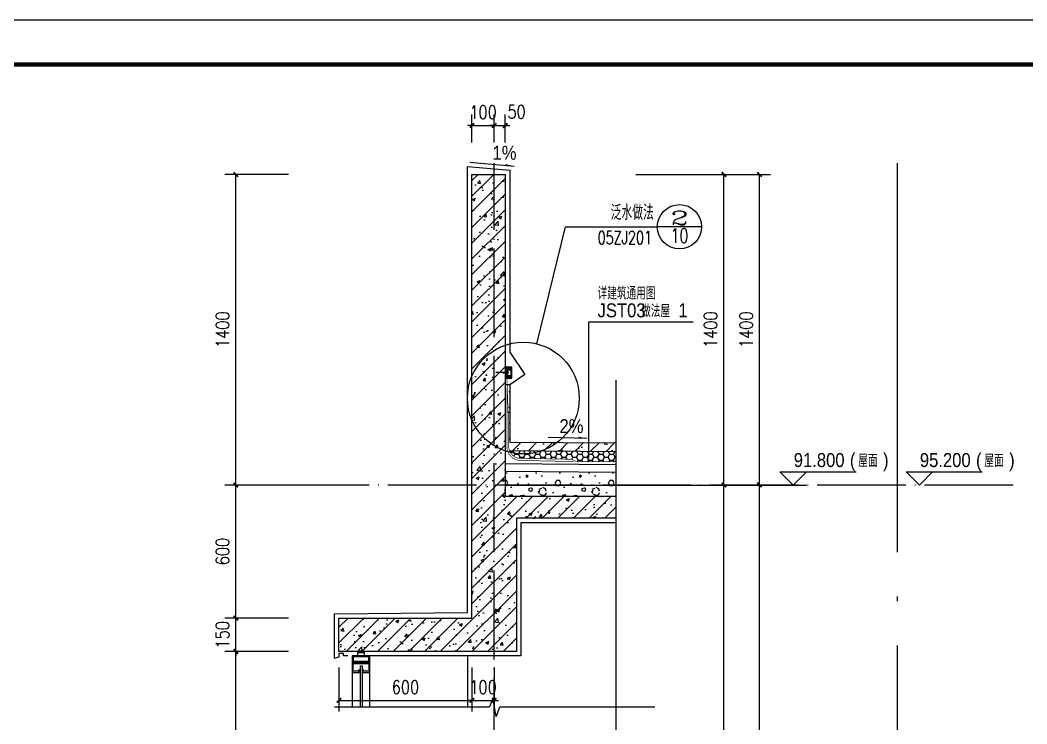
# Model space of a CAD drawing. Extents: x 718358 to 1668613, y -348838 to -159582.
# Drawn here: x 855604 to 860143, y -340130 to -336958 of the extents above; entities that cross this region are included whole.
import ezdxf
from ezdxf.enums import TextEntityAlignment as Align

# ---------------------------------------------------------------- set-up
doc = ezdxf.new("R2010")
doc.units = 0
doc.header["$LTSCALE"] = 1000
doc.linetypes.add('DASH', pattern=[0.35, 0.25, -0.1])
doc.linetypes.add('DOTE', pattern=[2.42, 2, -0.2, 0.02, -0.2])
for name, color, linetype in [('建-可见线', 7, 'Continuous'), ('建-图例填充', 251, 'Continuous'), ('建-图框', 4, 'Continuous'), ('建-墙体', 2, 'Continuous'), ('建-尺寸', 73, 'Continuous'), ('建-引出', 3, 'Continuous'), ('建-标高', 3, 'Continuous'), ('建-符号', 3, 'Continuous'), ('建-索引', 3, 'Continuous'), ('建-轮廓线', 7, 'Continuous'), ('建-轴网', 14, 'DOTE'), ('建-门窗剖', 4, 'Continuous'), ('建-阳台', 5, 'Continuous')]:
    doc.layers.add(name, color=color, linetype=linetype)
doc.styles.add('_TCH_DIM', font='gt单线西文.shx', dxfattribs={"width": 0.8, "bigfont": 'gt单线中文.shx'})
doc.styles.add('_TCH_LABEL', font='COMPLEX', dxfattribs={"bigfont": 'GBCBIG'})
doc.styles.add('DIM_FONT', font='SIMPLEX.shx', dxfattribs={"width": 0.8, "bigfont": 'GBCBIG.shx'})
doc.dimstyles.new('DIMN20', dxfattribs={"dimscale": 0.2, "dimtxt": 300, "dimasz": 100, "dimexe": 250, "dimexo": 300, "dimgap": 150, "dimtad": 1, "dimdec": 0, "dimzin": 0, "dimdsep": 46, "dimtxsty": 'DIM_FONT', "dimblk": 'ARCHTICK', "dimcen": 0.09, "dimdle": 1, "dimclrt": 7, "dimazin": 2, "dimtfac": 1, "dimtdec": 0, "dimtix": 1, "dimtmove": 2, "dimatfit": 3, "dimldrblk": 'ARCHTICK', "dimfxl": 1, "dimtolj": 1, "dimtzin": 0, "dimarcsym": 0})

# ---------------------------------------------------------------- blocks, each defined once
blk = doc.blocks.new('3daf')
at = {"layer": '建-门窗剖'}
for p, q in [((465603.3, 73038.2), (465573.3, 73038.2)), ((465573.3, 73018.2), (465573.3, 73038.2)), ((465603.3, 73018.2), (465603.3, 73038.2)), ((465573.3, 73033.2), (465603.3, 73033.2))]:
    blk.add_line(p, q, dxfattribs=at)
for points in [[(465548.3, 72988.2), (465628.3, 72988.2), (465628.3, 73018.2), (465548.3, 73018.2)], [(465553.3, 72993.2), (465623.3, 72993.2), (465623.3, 73013.2), (465553.3, 73013.2)], [(465553.3, 72948.2), (465553.3, 72983.2), (465623.3, 72983.2), (465623.3, 72948.2), (465600.3, 72948.2), (465600.3, 72953.2), (465595.3, 72953.2), (465595.3, 72943.2), (465628.3, 72943.2), (465628.3, 72988.2), (465548.3, 72988.2), (465548.3, 72943.2), (465581.3, 72943.2), (465581.3, 72953.2), (465576.3, 72953.2), (465576.3, 72948.2)]]:
    blk.add_lwpolyline(points, close=True, dxfattribs=at)
blk = doc.blocks.new('tgsdg')
at = {"layer": '建-门窗剖'}
for p, q in [((888139.1, -345338.4), (888139.1, -345495.4)), ((888174.1, -345308.4), (888174.1, -345495.4)), ((888174.1, -345308.4), (888184.1, -345308.4)), ((888184.1, -345308.4), (888184.1, -345495.4)), ((888219.1, -345495.4), (888219.1, -345338.4))]:
    blk.add_line(p, q, dxfattribs=at)
at = {"layer": '建-阳台'}
blk.add_blockref('3daf', (422590.7, -418281.5), dxfattribs=at)
blk = doc.blocks.new('d')
at = {"layer": '建-可见线', "color": 1, "ltscale": 0.0001}
for p in [(463200.5, 75059.6), (463200.5, 75056)]:
    blk.add_line(p, (463148.4, 75057.8), dxfattribs=at)
at = {"layer": '建-可见线', "color": 1}
for points in [[(463190.1, 75036.7), (463190.1, 75031.7), (463220, 75031.7), (463220, 75081.7), (463190.1, 75081.7), (463190.1, 75076.7), (463215, 75076.7), (463215, 75036.7)], [(463200.5, 75063.8), (463202.3, 75063.8), (463202.3, 75051.7), (463200.5, 75051.7)]]:
    blk.add_lwpolyline(points, close=True, dxfattribs=at)
blk.add_lwpolyline([(463198.7, 75049.7, 0.414214), (463203.7, 75044.7), (463212.2, 75044.7), (463212.2, 75039.7), (463190.5, 75039.7), (463190.5, 75044.7), (463190.7, 75044.7, 0.414214), (463193.7, 75047.7), (463193.7, 75065.4, 0.414214), (463190.7, 75068.4), (463190.5, 75068.4), (463190.5, 75073.4), (463212.2, 75073.4), (463212.2, 75068.4), (463203.7, 75068.4, 0.414214), (463198.7, 75063.4)], format="xyb", close=True, dxfattribs=at)
blk = doc.blocks.new('_ArchTick')
at = {"color": 0, "linetype": 'ByBlock', "const_width": 0.4}
blk.add_lwpolyline([(-0.5, -0.5), (0.5, 0.5)], dxfattribs=at)
blk = doc.blocks.new('*D1883')
at = {"layer": 'Defpoints', "color": 0, "transparency": 16777216}
for p in [(858320.6, -339053.4), (858777.3, -339053.4), (858320.6, -341623.7)]:
    blk.add_point(p, dxfattribs=at)
at = {"layer": '建-尺寸', "color": 0, "lineweight": -2, "transparency": 16777216}
for p, q in [((858380.6, -339053.4), (858827.3, -339053.4)), ((858777.3, -341623.9), (858777.3, -339053.2)), ((858380.6, -341623.7), (858827.3, -341623.7))]:
    blk.add_line(p, q, dxfattribs=at)
at = {"layer": '建-尺寸', "color": 0, "lineweight": -2, "transparency": 16777216, "xscale": 20, "yscale": 20, "zscale": 20}
for p, rotation in [((858777.3, -339053.4), 90), ((858777.3, -341623.7), 270)]:
    blk.add_blockref('_ArchTick', p, dxfattribs=dict(at, rotation=rotation))
at = {"layer": '建-尺寸', "color": 7, "transparency": 16777216, "insert": (858717.3, -340338.5), "char_height": 60, "attachment_point": 5, "rotation": 90, "style": 'DIM_FONT'}
blk.add_mtext('\\A1;2800', dxfattribs=at)
blk = doc.blocks.new('*D1884')
at = {"layer": 'Defpoints', "color": 0, "transparency": 16777216}
for p in [(858320.6, -337653.4), (858777.3, -337653.4), (858320.6, -339053.4)]:
    blk.add_point(p, dxfattribs=at)
at = {"layer": '建-尺寸', "color": 0, "lineweight": -2, "transparency": 16777216}
for p, q in [((858380.6, -337653.4), (858827.3, -337653.4)), ((858777.3, -339053.6), (858777.3, -337653.2)), ((858380.6, -339053.4), (858827.3, -339053.4))]:
    blk.add_line(p, q, dxfattribs=at)
at = {"layer": '建-尺寸', "color": 0, "lineweight": -2, "transparency": 16777216, "xscale": 20, "yscale": 20, "zscale": 20}
for p, rotation in [((858777.3, -337653.4), 90), ((858777.3, -339053.4), 270)]:
    blk.add_blockref('_ArchTick', p, dxfattribs=dict(at, rotation=rotation))
at = {"layer": '建-尺寸', "color": 7, "transparency": 16777216, "insert": (858717.3, -338353.4), "char_height": 60, "attachment_point": 5, "rotation": 90, "style": 'DIM_FONT'}
blk.add_mtext('\\A1;1400', dxfattribs=at)
blk = doc.blocks.new('*D1885')
at = {"layer": 'Defpoints', "color": 0, "transparency": 16777216}
for p in [(858320.6, -339053.4), (858937.3, -339053.4), (858320.6, -346189.6)]:
    blk.add_point(p, dxfattribs=at)
at = {"layer": '建-尺寸', "color": 0, "lineweight": -2, "transparency": 16777216}
for p, q in [((858380.6, -339053.4), (858987.3, -339053.4)), ((858937.3, -346189.8), (858937.3, -339053.2)), ((858380.6, -346189.6), (858987.3, -346189.6))]:
    blk.add_line(p, q, dxfattribs=at)
at = {"layer": '建-尺寸', "color": 0, "lineweight": -2, "transparency": 16777216, "xscale": 20, "yscale": 20, "zscale": 20}
for p, rotation in [((858937.3, -339053.4), 90), ((858937.3, -346189.6), 270)]:
    blk.add_blockref('_ArchTick', p, dxfattribs=dict(at, rotation=rotation))
at = {"layer": '建-尺寸', "color": 7, "transparency": 16777216, "insert": (858875.3, -342621.5), "char_height": 60, "attachment_point": 5, "rotation": 90, "style": 'DIM_FONT'}
blk.add_mtext('\\A1;祥各栋立面图', dxfattribs=at)
blk = doc.blocks.new('*D1886')
at = {"layer": 'Defpoints', "color": 0, "transparency": 16777216}
for p in [(858320.6, -337653.4), (858937.3, -337653.4), (858320.6, -339053.4)]:
    blk.add_point(p, dxfattribs=at)
at = {"layer": '建-尺寸', "color": 0, "lineweight": -2, "transparency": 16777216}
for p, q in [((858380.6, -337653.4), (858987.3, -337653.4)), ((858937.3, -339053.6), (858937.3, -337653.2)), ((858380.6, -339053.4), (858987.3, -339053.4))]:
    blk.add_line(p, q, dxfattribs=at)
at = {"layer": '建-尺寸', "color": 0, "lineweight": -2, "transparency": 16777216, "xscale": 20, "yscale": 20, "zscale": 20}
for p, rotation in [((858937.3, -337653.4), 90), ((858937.3, -339053.4), 270)]:
    blk.add_blockref('_ArchTick', p, dxfattribs=dict(at, rotation=rotation))
at = {"layer": '建-尺寸', "color": 7, "transparency": 16777216, "insert": (858877.3, -338353.4), "char_height": 60, "attachment_point": 5, "rotation": 90, "style": 'DIM_FONT'}
blk.add_mtext('\\A1;1400', dxfattribs=at)
blk = doc.blocks.new('*D1897')
at = {"layer": 'Defpoints', "color": 0, "transparency": 16777216}
for p in [(856576.6, -339803.4), (856873.3, -339803.4), (856873.3, -341273.7)]:
    blk.add_point(p, dxfattribs=at)
at = {"layer": '建-尺寸', "color": 0, "lineweight": -2, "transparency": 16777216}
for p, q in [((856813.3, -339803.4), (856526.6, -339803.4)), ((856576.6, -341273.9), (856576.6, -339803.2)), ((856813.3, -341273.7), (856526.6, -341273.7))]:
    blk.add_line(p, q, dxfattribs=at)
at = {"layer": '建-尺寸', "color": 0, "lineweight": -2, "transparency": 16777216, "xscale": 20, "yscale": 20, "zscale": 20}
for p, rotation in [((856576.6, -339803.4), 90), ((856576.6, -341273.7), 270)]:
    blk.add_blockref('_ArchTick', p, dxfattribs=dict(at, rotation=rotation))
at = {"layer": '建-尺寸', "color": 7, "transparency": 16777216, "insert": (856516.6, -340538.5), "char_height": 60, "attachment_point": 5, "rotation": 90, "style": 'DIM_FONT'}
blk.add_mtext('\\A1;1700', dxfattribs=at)
blk = doc.blocks.new('*D1898')
at = {"layer": 'Defpoints', "color": 0, "transparency": 16777216}
for p in [(856576.6, -339653.4), (856873.3, -339653.4), (856873.3, -339803.4)]:
    blk.add_point(p, dxfattribs=at)
at = {"layer": '建-尺寸', "color": 0, "lineweight": -2, "transparency": 16777216}
for p, q in [((856813.3, -339653.4), (856526.6, -339653.4)), ((856576.6, -339653.4), (856576.6, -339633.4)), ((856576.6, -339803.4), (856576.6, -339653.4)), ((856813.3, -339803.4), (856526.6, -339803.4)), ((856576.6, -339803.4), (856576.6, -339823.4))]:
    blk.add_line(p, q, dxfattribs=at)
at = {"layer": '建-尺寸', "color": 0, "lineweight": -2, "transparency": 16777216, "xscale": 20, "yscale": 20, "zscale": 20}
for p, rotation in [((856576.6, -339653.4), 270), ((856576.6, -339803.4), 90)]:
    blk.add_blockref('_ArchTick', p, dxfattribs=dict(at, rotation=rotation))
at = {"layer": '建-尺寸', "color": 7, "transparency": 16777216, "insert": (856516.6, -339728.4), "char_height": 60, "attachment_point": 5, "rotation": 90, "style": 'DIM_FONT'}
blk.add_mtext('\\A1;150', dxfattribs=at)
blk = doc.blocks.new('*D1899')
at = {"layer": 'Defpoints', "color": 0, "transparency": 16777216}
for p in [(856576.6, -339053.4), (856873.3, -339053.4), (856873.3, -339653.4)]:
    blk.add_point(p, dxfattribs=at)
at = {"layer": '建-尺寸', "color": 0, "lineweight": -2, "transparency": 16777216}
for p, q in [((856813.3, -339053.4), (856526.6, -339053.4)), ((856576.6, -339653.6), (856576.6, -339053.2)), ((856813.3, -339653.4), (856526.6, -339653.4))]:
    blk.add_line(p, q, dxfattribs=at)
at = {"layer": '建-尺寸', "color": 0, "lineweight": -2, "transparency": 16777216, "xscale": 20, "yscale": 20, "zscale": 20}
for p, rotation in [((856576.6, -339053.4), 90), ((856576.6, -339653.4), 270)]:
    blk.add_blockref('_ArchTick', p, dxfattribs=dict(at, rotation=rotation))
at = {"layer": '建-尺寸', "color": 7, "transparency": 16777216, "insert": (856516.6, -339353.4), "char_height": 60, "attachment_point": 5, "rotation": 90, "style": 'DIM_FONT'}
blk.add_mtext('\\A1;600', dxfattribs=at)
blk = doc.blocks.new('*D1900')
at = {"layer": 'Defpoints', "color": 0, "transparency": 16777216}
for p in [(856576.6, -337653.4), (856873.3, -337653.4), (856873.3, -339053.4)]:
    blk.add_point(p, dxfattribs=at)
at = {"layer": '建-尺寸', "color": 0, "lineweight": -2, "transparency": 16777216}
for p, q in [((856813.3, -337653.4), (856526.6, -337653.4)), ((856576.6, -339053.6), (856576.6, -337653.2)), ((856813.3, -339053.4), (856526.6, -339053.4))]:
    blk.add_line(p, q, dxfattribs=at)
at = {"layer": '建-尺寸', "color": 0, "lineweight": -2, "transparency": 16777216, "xscale": 20, "yscale": 20, "zscale": 20}
for p, rotation in [((856576.6, -337653.4), 90), ((856576.6, -339053.4), 270)]:
    blk.add_blockref('_ArchTick', p, dxfattribs=dict(at, rotation=rotation))
at = {"layer": '建-尺寸', "color": 7, "transparency": 16777216, "insert": (856516.6, -338353.4), "char_height": 60, "attachment_point": 5, "rotation": 90, "style": 'DIM_FONT'}
blk.add_mtext('\\A1;1400', dxfattribs=at)
blk = doc.blocks.new('*D1927')
at = {"layer": 'Defpoints', "color": 0, "transparency": 16777216}
for p in [(857041.3, -339816.9), (857641.2, -339816.9), (857641.2, -340024.3)]:
    blk.add_point(p, dxfattribs=at)
at = {"layer": '建-尺寸', "color": 0, "lineweight": -2, "transparency": 16777216}
for p, q in [((857041.3, -339876.9), (857041.3, -340074.3)), ((857641.2, -339876.9), (857641.2, -340074.3)), ((857041.1, -340024.3), (857641.4, -340024.3))]:
    blk.add_line(p, q, dxfattribs=at)
at = {"layer": '建-尺寸', "color": 0, "lineweight": -2, "transparency": 16777216, "xscale": 20, "yscale": 20, "zscale": 20, "rotation": 180}
blk.add_blockref('_ArchTick', (857041.3, -340024.3), dxfattribs=at)
at = {"layer": '建-尺寸', "color": 0, "lineweight": -2, "transparency": 16777216, "xscale": 20, "yscale": 20, "zscale": 20}
blk.add_blockref('_ArchTick', (857641.2, -340024.3), dxfattribs=at)
at = {"layer": '建-尺寸', "color": 7, "transparency": 16777216, "insert": (857341.2, -339964.3), "char_height": 60, "attachment_point": 5, "style": 'DIM_FONT'}
blk.add_mtext('\\A1;600', dxfattribs=at)
blk = doc.blocks.new('*D1928')
at = {"layer": 'Defpoints', "color": 0, "transparency": 16777216}
for p in [(857641.2, -339816.9), (857741.3, -339816.9), (857741.3, -340024.3)]:
    blk.add_point(p, dxfattribs=at)
at = {"layer": '建-尺寸', "color": 0, "lineweight": -2, "transparency": 16777216}
for p, q in [((857641.2, -339876.9), (857641.2, -340074.3)), ((857741.3, -339876.9), (857741.3, -340074.3)), ((857641.2, -340024.3), (857621.2, -340024.3)), ((857641.2, -340024.3), (857741.3, -340024.3)), ((857741.3, -340024.3), (857761.3, -340024.3))]:
    blk.add_line(p, q, dxfattribs=at)
at = {"layer": '建-尺寸', "color": 0, "lineweight": -2, "transparency": 16777216, "xscale": 20, "yscale": 20, "zscale": 20}
blk.add_blockref('_ArchTick', (857641.2, -340024.3), dxfattribs=at)
at = {"layer": '建-尺寸', "color": 0, "lineweight": -2, "transparency": 16777216, "xscale": 20, "yscale": 20, "zscale": 20, "rotation": 180}
blk.add_blockref('_ArchTick', (857741.3, -340024.3), dxfattribs=at)
at = {"layer": '建-尺寸', "color": 7, "transparency": 16777216, "insert": (857691.2, -339964.3), "char_height": 60, "attachment_point": 5, "style": 'DIM_FONT'}
blk.add_mtext('\\A1;100', dxfattribs=at)
blk = doc.blocks.new('*D2931')
at = {"layer": 'Defpoints', "color": 0, "transparency": 16777216}
for p in [(857741.3, -337432.8), (857641.2, -337570), (857741.3, -337570)]:
    blk.add_point(p, dxfattribs=at)
at = {"layer": '建-尺寸', "color": 0, "lineweight": -2, "transparency": 16777216}
for p, q in [((857641.2, -337510), (857641.2, -337382.8)), ((857741.3, -337510), (857741.3, -337382.8)), ((857641.2, -337432.8), (857621.2, -337432.8)), ((857641.2, -337432.8), (857741.3, -337432.8)), ((857741.3, -337432.8), (857761.3, -337432.8))]:
    blk.add_line(p, q, dxfattribs=at)
at = {"layer": '建-尺寸', "color": 0, "lineweight": -2, "transparency": 16777216, "xscale": 20, "yscale": 20, "zscale": 20}
blk.add_blockref('_ArchTick', (857641.2, -337432.8), dxfattribs=at)
at = {"layer": '建-尺寸', "color": 0, "lineweight": -2, "transparency": 16777216, "xscale": 20, "yscale": 20, "zscale": 20, "rotation": 180}
blk.add_blockref('_ArchTick', (857741.3, -337432.8), dxfattribs=at)
at = {"layer": '建-尺寸', "color": 7, "transparency": 16777216, "insert": (857691.2, -337372.8), "char_height": 60, "attachment_point": 5, "style": 'DIM_FONT'}
blk.add_mtext('\\A1;100', dxfattribs=at)
blk = doc.blocks.new('*D2932')
at = {"layer": 'Defpoints', "color": 0, "transparency": 16777216}
for p in [(857791.2, -337432.8), (857741.3, -337570), (857791.2, -337570)]:
    blk.add_point(p, dxfattribs=at)
at = {"layer": '建-尺寸', "color": 0, "lineweight": -2, "transparency": 16777216}
for p, q in [((857741.3, -337510), (857741.3, -337382.8)), ((857791.2, -337510), (857791.2, -337382.8)), ((857741.3, -337432.8), (857721.3, -337432.8)), ((857741.3, -337432.8), (857791.2, -337432.8)), ((857791.2, -337432.8), (857811.2, -337432.8))]:
    blk.add_line(p, q, dxfattribs=at)
at = {"layer": '建-尺寸', "color": 0, "lineweight": -2, "transparency": 16777216, "xscale": 20, "yscale": 20, "zscale": 20}
blk.add_blockref('_ArchTick', (857741.3, -337432.8), dxfattribs=at)
at = {"layer": '建-尺寸', "color": 0, "lineweight": -2, "transparency": 16777216, "xscale": 20, "yscale": 20, "zscale": 20, "rotation": 180}
blk.add_blockref('_ArchTick', (857791.2, -337432.8), dxfattribs=at)
at = {"layer": '建-尺寸', "color": 7, "transparency": 16777216, "insert": (857842.3, -337370.8), "char_height": 60, "attachment_point": 5, "style": 'DIM_FONT'}
blk.add_mtext('\\A1;50', dxfattribs=at)

msp = doc.modelspace()

# ---------------------------------------------------------------- hatches: boundary and pattern name
at = {"layer": '建-图例填充'}
h = msp.add_hatch(dxfattribs=at)
h.set_pattern_fill('钢筋混凝土', color=256, scale=20, style=0)
h.set_pattern_definition([(45, (-31037.83, 3369.684), (-35.355339, 35.355339), []), (50, (-31037.83, 3369.68), (143.452037, -12.550427), [15, -165]), (355, (-31037.83, 3369.68), (-27.750267, 150.438427), [12, -132]), (100.4514, (-31025.87, 3368.64), (115.701876, 137.887908), [12.748038, -140.228422]), (46.1842, (-31037.83, 3409.68), (213.44821, -33.103803), [22.5, -247.5]), (96.6356, (-31020.04, 3406.93), (186.93254, 194.823574), [19.12206, -210.3426]), (351.1842, (-31037.83, 3409.68), (186.93239, 194.82372), [18, -198]), (21, (-31017.83, 3399.68), (119.38141, -80.523778), [15, -165]), (326, (-31017.83, 3399.68), (48.663066, 145.03001), [12, -132]), (71.4514, (-31007.88, 3392.97), (168.044526, 64.5061), [12.748038, -140.228422]), (37.5, (-31037.83, 3369.684), (2.431971, 66.5787708), [0, -130.4, 0, -134, 0, -132.5]), (7.5, (-31037.83, 3369.684), (52.6139075, 78.8823424), [0, -76.4, 0, -127.4, 0, -50.5]), (327.5, (-31082.43, 3369.684), (106.7644872, -4.5109743), [0, -50, 0, -156, 0, -207]), (317.5, (-31102.43, 3369.68), (116.637234, 20.0209965), [0, -65, 0, -103.6, 0, -147])])
h.paths.add_polyline_path([(857741.3, -339203.4), (857641.2, -339203.4), (857641.2, -339653.4), (857041.2, -339653.4), (857041.2, -339803.4), (857741.3, -339803.4)])
h.paths.add_polyline_path([(857841.2, -339203.4), (857741.3, -339203.4), (857741.3, -339803.4), (857841.2, -339803.4)])
h.paths.add_polyline_path([(858289.2, -339203.4), (858289.2, -339103.4), (857791.2, -339103.4), (857791.2, -339103.4), (857791.2, -339103.4), (857791.2, -337653.4), (857641.2, -337653.4), (857641.2, -339203.4)])
h = msp.add_hatch(dxfattribs=at)
h.set_pattern_fill('钢筋混凝土', color=256, scale=20, style=0)
h.set_pattern_definition([(45, (13372.087, 486.45), (-35.355339, 35.355339), []), (50, (13372.09, 486.45), (143.452037, -12.550427), [15, -165]), (355, (13372.09, 486.45), (-27.750267, 150.438427), [12, -132]), (100.4514, (13384.04, 485.4), (115.701876, 137.887908), [12.748038, -140.228422]), (46.1842, (13372.09, 526.45), (213.44821, -33.103803), [22.5, -247.5]), (96.6356, (13389.87, 523.7), (186.93254, 194.823574), [19.12206, -210.3426]), (351.1842, (13372.09, 526.45), (186.93239, 194.82372), [18, -198]), (21, (13392.09, 516.45), (119.38141, -80.523778), [15, -165]), (326, (13392.09, 516.45), (48.663066, 145.03001), [12, -132]), (71.4514, (13402.04, 509.74), (168.044526, 64.5061), [12.748038, -140.228422]), (37.5, (13372.087, 486.45), (2.431971, 66.5787708), [0, -130.4, 0, -134, 0, -132.5]), (7.5, (13372.09, 486.45), (52.6139075, 78.8823424), [0, -76.4, 0, -127.4, 0, -50.5]), (327.5, (13327.487, 486.45), (106.7644872, -4.5109743), [0, -50, 0, -156, 0, -207]), (317.5, (13307.49, 486.45), (116.637234, 20.020996), [0, -65, 0, -103.6, 0, -147])])
edge = h.paths.add_edge_path()
edge.add_line((858289.2, -338903.6), (858289.2, -338863.6))
edge.add_line((858289.2, -338863.6), (857811.2, -338860))
edge.add_line((857811.2, -338860), (857811.2, -338591.6))
edge.add_line((857811.2, -338591.6), (857803.3, -338591.6))
edge.add_line((857803.3, -338591.6), (857807.2, -338609.5))
edge.add_line((857807.2, -338609.5), (857807.2, -338874.5))
edge.add_arc((857860.3, -338880), 53.3, 174.0788, 202.0274)
edge.add_line((857810.8, -338900), (858289.2, -338903.6))
h = msp.add_hatch(dxfattribs=at)
h.set_pattern_fill('HONEY', color=256, scale=10, style=0)
h.set_pattern_definition([(0, (13372.087, 486.449), (23.8125, 13.74815), [15.875, -31.75]), (120, (13372.087, 486.449), (-23.81249716, 13.74815493), [15.875, -31.75]), (60, (13372.087, 486.449), (2.84e-06, 27.49630493), [-31.75, 15.875])])
edge = h.paths.add_edge_path()
edge.add_line((858289.2, -338948.9), (858289.2, -338903.6))
edge.add_line((858289.2, -338903.6), (857810.8, -338900))
edge.add_arc((857860.3, -338880), 53.3, 202.0274, 265.4088)
edge.add_line((857856, -338933.2), (858091.1, -338937.5))
edge.add_line((858091.1, -338937.5), (858111, -338948))
edge.add_line((858111, -338948), (858289.2, -338948.9))
h = msp.add_hatch(dxfattribs=at)
h.set_pattern_fill('加气混凝土', color=256, scale=20, style=0)
h.set_pattern_definition([(0, (13442.89, 413.25), (120, 240), [0, -240]), (0, (13302.49, 380.85), (120, 240), [0, -240]), (0, (13380.49, 378.45), (120, 240), [0, -240]), (0, (13465.69, 449.25), (120, 240), [0, -240]), (0, (13366.09, 366.45), (120, 240), [0, -240]), (0, (13489.69, 600.45), (120, 240), [0, -240]), (0, (13416.49, 581.25), (120, 240), [0, -240]), (0, (13454.89, 551.25), (120, 240), [0, -240]), (0, (13259.29, 546.45), (120, 240), [0, -240]), (0, (13376.89, 535.65), (120, 240), [0, -240]), (0, (13331.29, 474.45), (120, 240), [0, -240]), (0, (13333.69, 384.45), (120, 240), [0, -240]), (0, (13423.69, 374.85), (120, 240), [0, -240]), (0, (13489.69, 480.45), (120, 240), [0, -240]), (0, (13265.29, 443.25), (120, 240), [0, -240]), (0, (13285.69, 484.05), (120, 240), [0, -240]), (0, (13379.29, 467.25), (120, 240), [0, -240]), (0, (13345.69, 432.45), (120, 240), [0, -240]), (0, (13326.49, 511.65), (120, 240), [0, -240]), (0, (13356.49, 601.65), (120, 240), [0, -240]), (0, (13274.89, 392.85), (120, 240), [0, -240]), (0, (13406.89, 552.45), (120, 240), [0, -240]), (0, (13295.29, 556.05), (120, 240), [0, -240]), (0, (13276.09, 587.25), (120, 240), [0, -240]), (130.601294, (13474.944, 525.306), (-599.99999337, 720.00000315), [10.53662, -4414.8444]), (18.434949, (13457.8, 529.878), (599.9999978, 239.9999982), [10.842096, -1507.05116]), (90, (13457.8, 519.59), (120, 240), [10.285714, -469.71426]), (161.565051, (13468.087, 516.164), (-600.000003, 239.9999821), [10.842096, -1507.05116]), (53.130102, (13468.087, 516.164), (120.0000002, 240), [11.42857, -1188.5714]), (135, (13477.23, 393.88), (-120.0000145, 239.999984), [9.697464, -669.12504]), (45, (13463.52, 393.88), (119.999999, 239.999999), [9.697464, -669.12504]), (135, (13470.37, 387.02), (-120.0000145, 239.999984), [9.697464, -669.12504]), (45, (13470.37, 387.02), (119.999999, 239.999999), [9.697464, -669.12504]), (116.56505, (13361.8, 555.02), (-2e-05, 479.999987), [12.77753, -255.5506]), (180, (13356.09, 566.45), (-120, 240), [13.714286, -226.2857]), (63.43495, (13336.66, 555.02), (1e-06, 480), [12.77753, -255.5506]), (116.56505, (13342.37, 543.6), (-2e-05, 479.999987), [12.77753, -255.5506]), (0, (13342.37, 543.6), (120, 240), [13.714286, -226.2857]), (63.43495, (13356.09, 543.6), (1e-06, 480), [12.77753, -255.5506]), (107.102728, (13452.087, 473.878), (-359.99998624, 1200.00000194), [15.54454, -6513.161]), (143.972626, (13447.516, 488.735), (-2279.9999711, 1679.9999981), [15.54454, -3248.808]), (180, (13434.94, 497.88), (-120, 240), [14.85714, -225.14284]), (36.0273733, (13407.516, 488.735), (2279.99998315, 1679.9999819), [15.54454, -3248.808]), (71.565051, (13402.944, 475.02), (360.0000018, 1199.999998), [14.456126, -1503.43712]), (107.102728, (13407.516, 460.1636), (-359.99998624, 1200.00000194), [15.54454, -6513.161]), (143.972626, (13420.087, 451.02), (-2279.9999711, 1679.9999981), [15.54454, -3248.808]), (0, (13420.09, 451.02), (120, 240), [14.85714, -225.14284]), (36.0273733, (13434.944, 451.02), (2279.99998315, 1679.9999819), [15.54454, -3248.808]), (71.565051, (13447.516, 460.164), (360.0000018, 1199.999998), [14.456126, -1503.43712]), (150.255118, (13454.373, 585.878), (-360.0000009, 239.999997), [9.21401, -1925.72784]), (90, (13446.37, 581.31), (120, 240), [9.14286, -470.8571]), (29.7448813, (13446.373, 581.306), (360.0000002, 239.9999989), [9.21401, -1925.72784]), (116.56505, (13398.37, 415.6), (-2e-05, 479.999987), [12.77753, -255.5506]), (168.690067, (13392.659, 427.02), (-1080.0000008, 239.999994), [11.6549, -2435.8742]), (41.1859251, (13372.087, 421.306), (2999.99998182, 2639.99997692), [12.14874, -5090.3208]), (90, (13372.09, 409.88), (120, 240), [11.42857, -468.5714]), (138.814074, (13381.23, 401.878), (-2999.99994668, 2640.00001681), [12.14874, -5090.3208]), (16.6992442, (13381.23, 401.878), (3959.9999702, 1199.99998743), [11.93178, -4999.415]), (60.9453959, (13392.659, 405.306), (119.99999968, 239.99999788), [11.766434, -4930.1358]), (109.983106, (13297.802, 516.164), (-600.00000226, 1679.99999555), [13.3768, -5604.879]), (155.556045, (13293.23, 528.735), (-1560.00000595, 719.99998504), [13.809194, -5786.0526]), (24.4439547, (13268.087, 528.735), (1560.00000078, 719.99999654), [13.809194, -5786.0526]), (70.0168934, (13263.516, 516.164), (600.00000181, 1679.99999583), [13.3768, -5604.879]), (109.983106, (13268.087, 503.592), (-600.00000226, 1679.99999555), [13.3768, -5604.879]), (160.016893, (13280.659, 499.02), (-600.00000035, 239.99998907), [13.3768, -2795.751]), (19.9831065, (13280.659, 499.02), (599.9999967, 239.9999996), [13.3768, -2795.751]), (70.0168934, (13293.23, 503.592), (600.00000181, 1679.99999583), [13.3768, -5604.879]), (122.005383, (13386.944, 494.45), (-120.0000161, 239.99998775), [10.78169, -2253.3736]), (18.434949, (13370.944, 500.164), (599.9999978, 239.9999982), [10.842096, -1507.05116]), (90, (13370.94, 489.88), (120, 240), [10.285714, -469.71426]), (161.565051, (13381.23, 486.45), (-600.000003, 239.9999821), [10.842096, -1507.05116]), (54.4623222, (13381.23, 486.449), (839.99999878, 1199.9999982), [9.83123, -4119.2846]), (116.56505, (13317.23, 436.16), (-2e-05, 479.999987), [12.77753, -255.5506]), (180, (13311.52, 447.6), (-120, 240), [12.57143, -227.42856]), (59.0362434, (13292.087, 436.164), (120.0000004, 239.99999884), [13.32789, -2785.5288]), (120.963756, (13298.944, 424.735), (-120.0000164, 239.999989), [13.32789, -2785.5288]), (0, (13298.94, 424.73), (120, 240), [12.57143, -227.42856]), (63.43495, (13311.52, 424.73), (1e-06, 480), [12.77753, -255.5506])])
h.paths.add_polyline_path([(858289.2, -339103.4), (858289.2, -338996.9), (857791.2, -338993.2), (857791.2, -339103.4)])
at = {"layer": '建-符号'}
for points in [[(857831.1, -337615.8), (857791.3, -337612.1), (857791.8, -337606.8)], [(858160.9, -338842.2), (858120.9, -338841.2), (858121.1, -338835.9)]]:
    msp.add_hatch(color=256, dxfattribs=at).paths.add_polyline_path(points)

# ---------------------------------------------------------------- linework, layer by layer
at = {"layer": '建-可见线'}
msp.add_line((857811.2, -338601.6), (857791.2, -338601.6), dxfattribs=at)
at = {"layer": '建-可见线', "color": 1}
for p, q in [((858289.2, -338903.6), (857810.8, -338900)), ((858289.2, -338962.1), (857791.2, -338958.3)), ((858289.2, -338996.9), (857791.2, -338993.2))]:
    msp.add_line(p, q, dxfattribs=at)
at = {"layer": '建-可见线'}
for points in [[(857811.2, -338454.6), (857879.2, -338555.1), (857811.2, -338601.6)], [(857811.2, -338577.3), (857811.2, -338577.4)], [(857811.2, -338601.6), (857811.2, -338860), (858289.2, -338863.6)]]:
    msp.add_lwpolyline(points, dxfattribs=at)
at = {"layer": '建-可见线', "color": 1, "linetype": 'DASH', "ltscale": 0.1, "const_width": 3, "elevation": 0}
for points in [[(857799.2, -338516.9), (857799.2, -338583), (857807.2, -338809.5), (857807.2, -338874.5, 0.421029), (857856, -338933.2), (858091.1, -338937.5), (858111, -338948), (858289.2, -338948.9)], [(857799.2, -338614.9), (857799.2, -338874.5, 0.425737), (857856, -338942.5), (858099.2, -338947.7)]]:
    msp.add_lwpolyline(points, format="xyb", dxfattribs=at)
at = {"layer": '建-图框'}
msp.add_lwpolyline([(852047.9, -348837.6), (868867.9, -348837.6), (868867.9, -336957.6), (852047.9, -336957.6)], close=True, dxfattribs=at)
at = {"layer": '建-图框', "const_width": 20}
msp.add_lwpolyline([(852547.9, -348637.6), (868667.9, -348637.6), (868667.9, -337157.6), (852547.9, -337157.6)], close=True, dxfattribs=at)
at = {"layer": '建-墙体'}
for p, q in [((857641.2, -339203.4), (857641.2, -337653.4)), ((857641.2, -337653.4), (857791.2, -337653.4)), ((857791.2, -337653.4), (857791.2, -339103.4)), ((857791.2, -339103.4), (858289.2, -339103.4)), ((857791.2, -339103.4), (858289.2, -339103.4))]:
    msp.add_line(p, q, dxfattribs=at)
for points in [[(857791.2, -338613.4), (857791.2, -338613.4), (857791.2, -339103.4), (858289.2, -339103.4)], [(858289.2, -339203.4), (857841.2, -339203.4), (857841.2, -339803.4), (857041.2, -339803.4), (857041.2, -339653.4), (857641.2, -339653.4), (857641.2, -339103.4), (857641.2, -339103.4)]]:
    msp.add_lwpolyline(points, dxfattribs=at)
at = {"layer": '建-引出'}
for p, q in [((858167.5, -338933), (858167.5, -338318.5)), ((858167.5, -338318.5), (858638, -338318.5))]:
    msp.add_line(p, q, dxfattribs=at)
at = {"layer": '建-标高'}
for p, q in [((859089.7, -339053.4), (859029.7, -338993.4)), ((859029.7, -338993.4), (859373.7, -338993.4)), ((859089.7, -339053.4), (859149.7, -338993.4)), ((859658.3, -339053.4), (859598.3, -338993.4)), ((859598.3, -338993.4), (859942.3, -338993.4)), ((859658.3, -339053.4), (859718.3, -338993.4)), ((858726.3, -339053.4), (859149.7, -339053.4))]:
    msp.add_line(p, q, dxfattribs=at)
at = {"layer": '建-符号'}
for points in [[(857632.2, -337597.3), (857831.1, -337615.8)], [(858289.2, -338581), (858289.2, -342723.6), (858331.2, -342738.9), (858247.2, -342753.7), (858289.2, -342768.6), (858289.2, -346911.3)], [(857984.8, -338837.7), (858160.9, -338842.2)], [(858465.2, -340055.4), (857765.7, -340055.4), (857750.4, -340097.4), (857735.6, -340013.4), (857720.7, -340055.4), (857021.2, -340055.4)]]:
    msp.add_lwpolyline(points, dxfattribs=at)
at = {"layer": '建-索引'}
for p, q in [((857932.9, -338416.7), (858062.3, -337889.2)), ((858062.3, -337889.2), (858476.8, -337889.2)), ((858676.8, -337889.2), (858476.8, -337889.2))]:
    msp.add_line(p, q, dxfattribs=at)
for centre, radius in [((858576.8, -337889.2), 100), ((857872.9, -338661.5), 252.1)]:
    msp.add_circle(centre, radius, dxfattribs=at)
at = {"layer": '建-轮廓线', "color": 253}
msp.add_line((857621.2, -339823.4), (857621.2, -340055.4), dxfattribs=at)
at = {"layer": '建-轮廓线'}
for points in [[(857081.2, -339823.4), (857061.3, -339823.4), (857061.3, -339813.4), (857041.3, -339813.4), (857041.3, -339823.4), (857041.3, -339829.9), (857021.3, -339835), (857021.3, -339634), (857621.2, -339627.5), (857621.2, -337616.9), (857811.2, -337633.4), (857811.2, -338454.6)], [(857791.2, -339053.4), (858465.2, -339053.4)], [(858289.2, -339223.4), (857861.2, -339223.4), (857861.2, -339823.4), (857161.2, -339823.4)]]:
    msp.add_lwpolyline(points, dxfattribs=at)
at = {"layer": '建-轴网', "ltscale": 0.2}
for p, q in [((857741.3, -346615.5), (857741.3, -337601.7)), ((860081.5, -339053.4), (856750.1, -339053.4))]:
    msp.add_line(p, q, dxfattribs=at)
at = {"layer": '建-轴网'}
msp.add_line((859559.5, -346616.5), (859559.5, -337601.7), dxfattribs=at)

# ---------------------------------------------------------------- block references
at = {"layer": '建-可见线'}
msp.add_blockref('tgsdg', (-31037.8, 5440), dxfattribs=at)
at = {"layer": '建-阳台'}
msp.add_blockref('d', (394601.1, -413603.8), dxfattribs=at)

# ---------------------------------------------------------------- texts
at = {"layer": '建-引出', "style": '_TCH_DIM'}
for s, height, width, p in [('详建筑通用图', 57.32, 0.8, (858207.5, -338217.5)), ('JST03', 63, 0.888889, (858207.5, -338297.5)), ('做法屋', 57.32, 0.8, (858403.8, -338297.5)), ('1', 63, 0.888889, (858571.8, -338297.5))]:
    msp.add_text(s, height=height, dxfattribs=dict(at, width=width)).set_placement(p)
at = {"layer": '建-标高', "style": '_TCH_DIM'}
for s, height, width, p in [('91.800', 63, 0.888889, (859092.1, -338972.4)), ('(', 63, 0.888889, (859345.3, -338972.4)), ('屋面', 57.32, 0.8, (859382.6, -338972.4)), (')', 63, 0.888889, (859494.6, -338972.4)), ('95.200', 63, 0.888889, (859660.7, -338972.4)), ('(', 63, 0.888889, (859913.9, -338972.4)), ('屋面', 57.32, 0.8, (859951.2, -338972.4)), (')', 63, 0.888889, (860063.2, -338972.4))]:
    msp.add_text(s, height=height, dxfattribs=dict(at, width=width)).set_placement(p)
at = {"layer": '建-符号', "style": '_TCH_DIM', "width": 0.888889}
for s, p in [('1%', (857733.8, -337587.3)), ('2%', (858035.8, -338819.5))]:
    msp.add_text(s, height=63, dxfattribs=at).set_placement(p)
at = {"layer": '建-索引', "style": '_TCH_LABEL'}
msp.add_text('泛水做法', height=67.52, dxfattribs=at).set_placement((858266.7, -337858.4))
for s, width, p, p2 in [('2', 1.875, (858536.6, -337881.1), (858617.1, -337881.1)), ('10', 0.905172, (858536.6, -337961.6), (858617.1, -337961.6))]:
    msp.add_text(s, height=64.4, dxfattribs=dict(at, width=width)).set_placement(p, p2, align=Align.FIT)
at = {"layer": '建-索引', "style": '_TCH_LABEL', "width": 0.705882}
msp.add_text('05ZJ201', height=59.5, dxfattribs=at).set_placement((858207.8, -337968))

# ---------------------------------------------------------------- dimensions: what is measured, and where the dimension line sits
at = {"layer": '建-尺寸'}
for p1, p2, distance, picture, middle in [((857641.2, -337570), (857741.3, -337570), 137.1, '*D2931', (857691.2, -337372.8)), ((856873.3, -339053.4), (856873.3, -337653.4), 296.7, '*D1900', (856516.6, -338353.4)), ((858320.6, -339053.4), (858320.6, -337653.4), -456.7, '*D1884', (858717.3, -338353.4)), ((858320.6, -339053.4), (858320.6, -337653.4), -616.7, '*D1886', (858877.3, -338353.4)), ((856873.3, -339653.4), (856873.3, -339053.4), 296.7, '*D1899', (856516.6, -339353.4)), ((856873.3, -339803.4), (856873.3, -339653.4), 296.7, '*D1898', (856516.6, -339728.4)), ((857041.3, -339816.9), (857641.2, -339816.9), -207.4, '*D1927', (857341.2, -339964.3)), ((857641.2, -339816.9), (857741.3, -339816.9), -207.4, '*D1928', (857691.2, -339964.3))]:
    dim = msp.add_aligned_dim(p1=p1, p2=p2, distance=distance, dimstyle='DIMN20', dxfattribs=at)
    dim.commit()
    dim.dimension.update_dxf_attribs({"geometry": picture, "text_midpoint": middle})
dim = msp.add_linear_dim(base=(857791.2, -337432.8), p1=(857741.3, -337570), p2=(857791.2, -337570), angle=0, dimstyle='DIMN20', dxfattribs=at)
dim.commit()
dim.dimension.update_dxf_attribs({"geometry": '*D2932', "text_midpoint": (857842.3, -337370.8), "dimtype": 161})
for p1, p2, distance, text, picture, middle in [((858320.6, -341623.7), (858320.6, -339053.4), -456.7, '2800', '*D1883', (858717.3, -340338.5)), ((858320.6, -346189.6), (858320.6, -339053.4), -616.7, '祥各栋立面图', '*D1885', (858875.3, -342621.5)), ((856873.3, -341273.7), (856873.3, -339803.4), 296.7, '1700', '*D1897', (856516.6, -340538.5))]:
    dim = msp.add_aligned_dim(p1=p1, p2=p2, distance=distance, text=text, dimstyle='DIMN20', dxfattribs=at)
    dim.commit()
    dim.dimension.update_dxf_attribs({"geometry": picture, "text_midpoint": middle})

doc.saveas('drawing.dxf')
